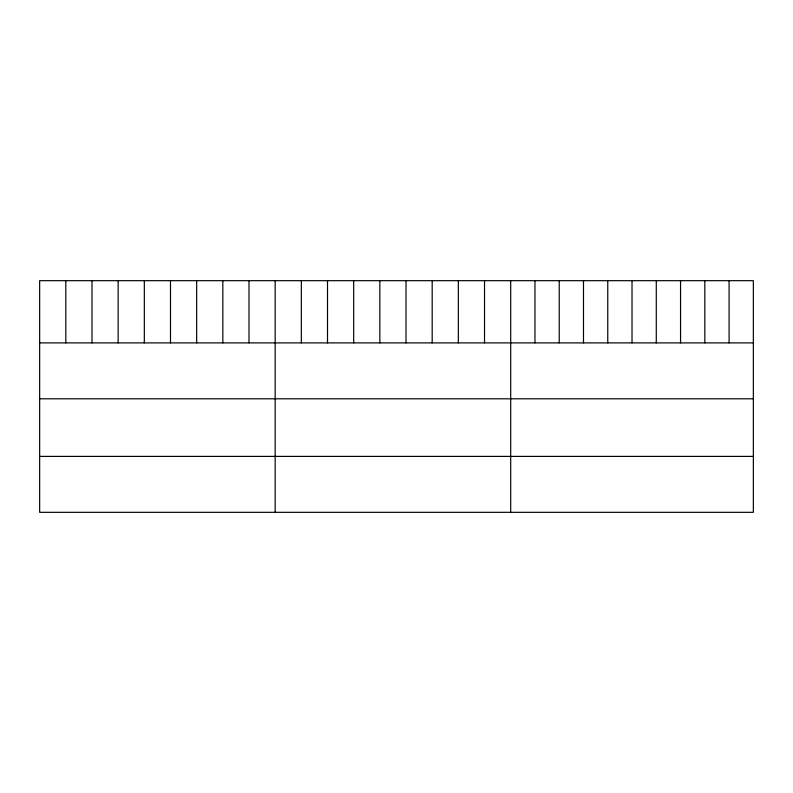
<?xml version="1.0" encoding="UTF-8"?>
<svg xmlns="http://www.w3.org/2000/svg" width="793" height="793" viewBox="0 0 793 793"><rect width="100%" height="100%" fill="white"/><g stroke="black" fill="none" stroke-linecap="round" stroke-linejoin="round"><path stroke-width="1.19" d="M753.35 342.893L753.35 512.318L39.65 512.318L39.65 280.682L753.35 280.682L753.35 342.893L39.65 342.893M39.65 398.8L753.35 398.8M39.65 456.401L753.35 456.401M729.084 280.682L729.084 342.893M704.818 280.682L704.818 342.893M680.553 280.682L680.553 342.893M656.287 280.682L656.287 342.893M632.021 280.682L632.021 342.893M607.755 280.682L607.755 342.893M583.489 280.682L583.489 342.893M559.224 280.682L559.224 342.893M534.958 280.682L534.958 342.893M510.692 280.682L510.692 512.318M484.523 280.682L484.523 342.893M458.354 280.682L458.354 342.893M432.185 280.682L432.185 342.893M406.016 280.682L406.016 342.893M379.847 280.682L379.847 342.893M353.678 280.682L353.678 342.893M327.509 280.682L327.509 342.893M301.34 280.682L301.34 342.893M275.171 280.682L275.171 512.318M249.002 280.682L249.002 342.893M222.833 280.682L222.833 342.893M196.664 280.682L196.664 342.893M170.495 280.682L170.495 342.893M144.326 280.682L144.326 342.893M118.157 280.682L118.157 342.893M91.988 280.682L91.988 342.893M65.819 280.682L65.819 342.893"/></g></svg>
